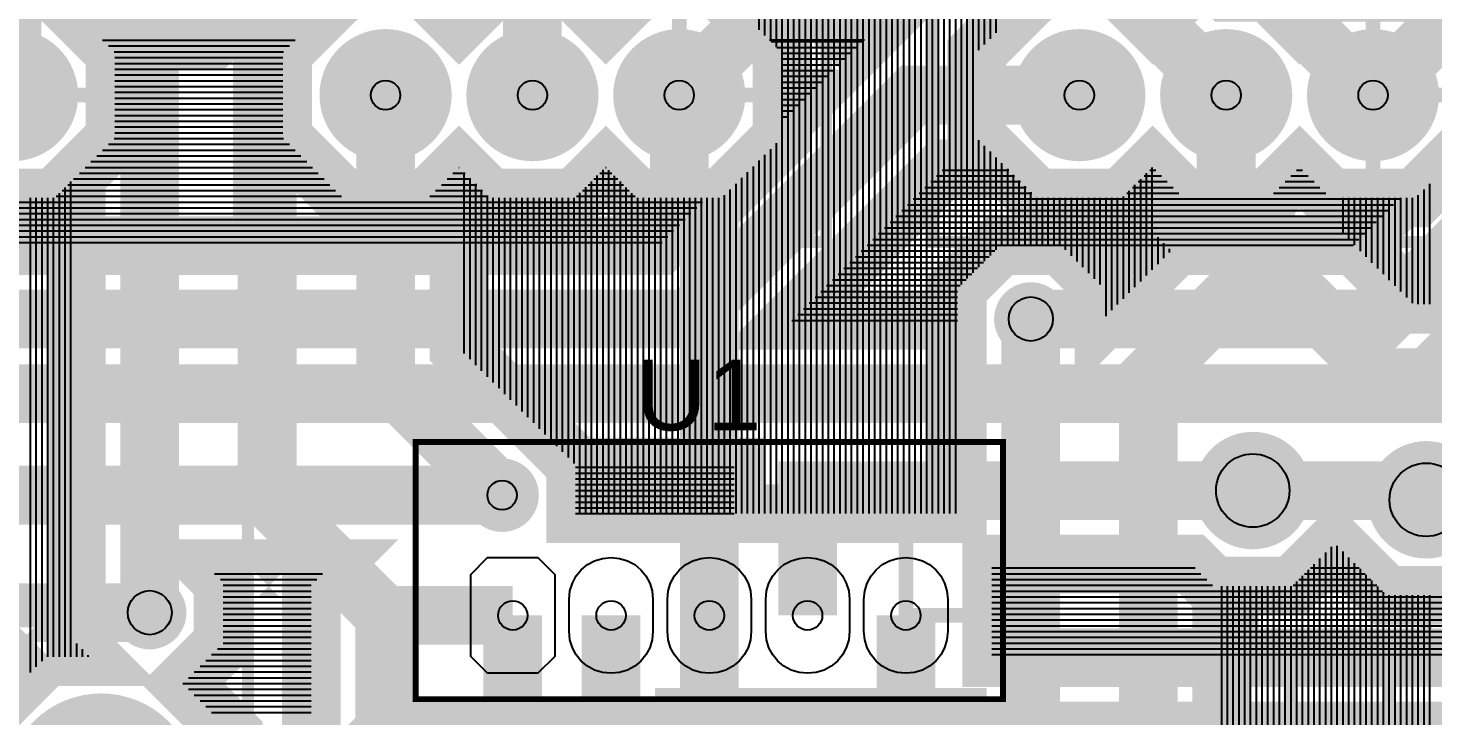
# Model space of a CAD drawing. Header units: centimetres. Extents: x -8.5 to 3.6, y -5.7 to 3.3.
# Drawn here: x -0.718 to 1.712, y 0.126 to 1.316 of the extents above; entities that cross this region are included whole.
import ezdxf

# ---------------------------------------------------------------- set-up
doc = ezdxf.new("R2010")
doc.units = ezdxf.units.CM
doc.layers.get('0').update_dxf_attribs({"linetype": 'CONTINUOUS'})

# ---------------------------------------------------------------- blocks, each defined once
blk = doc.blocks.new('EPAD')
at = {"const_width": 0.5}
blk.add_lwpolyline([(-0.25, 0, 1), (0.25, 0, 1)], format="xyb", close=True, dxfattribs=at)

msp = doc.modelspace()

# ---------------------------------------------------------------- linework, layer by layer
for points in [[(0.546199, 1.313247), (0.546199, 2.83094)], [(0.556199, 1.303247), (0.556199, 2.83094)], [(0.566199, 1.293247), (0.566199, 2.83094)], [(0.576199, 1.283247), (0.576199, 2.83094)], [(0.586199, 0.476199), (0.586199, 2.83094)], [(0.596199, 0.476199), (0.596199, 2.83094)], [(0.606199, 0.476199), (0.606199, 2.83094)], [(0.616199, 0.476199), (0.616199, 2.83094)], [(0.626199, 0.476199), (0.626199, 2.83094)], [(0.636199, 0.476199), (0.636199, 2.83094)], [(0.646199, 0.476199), (0.646199, 2.83094)], [(0.656199, 0.476199), (0.656199, 2.83094)], [(0.666199, 0.476199), (0.666199, 2.83094)], [(0.676199, 0.476199), (0.676199, 2.83094)], [(0.686199, 0.476199), (0.686199, 2.83094)], [(0.696199, 0.476199), (0.696199, 2.83094)], [(0.706199, 0.476199), (0.706199, 2.83094)], [(0.716199, 0.476199), (0.716199, 2.83094)], [(0.726199, 0.476199), (0.726199, 2.83094)], [(0.736199, 0.476199), (0.736199, 2.83094)], [(0.746199, 0.476199), (0.746199, 2.83094)], [(0.756199, 0.476199), (0.756199, 2.83094)], [(0.766199, 0.476199), (0.766199, 2.83094)], [(0.776199, 0.476199), (0.776199, 2.83094)], [(0.786199, 0.476199), (0.786199, 2.83094)], [(0.796199, 0.476199), (0.796199, 2.83094)], [(0.806199, 0.476199), (0.806199, 2.83094)], [(0.816199, 0.476199), (0.816199, 2.83094)], [(0.826199, 0.476199), (0.826199, 2.83094)], [(0.836199, 0.476199), (0.836199, 2.83094)], [(0.846199, 0.476199), (0.846199, 2.83094)], [(0.856199, 0.476199), (0.856199, 2.83094)], [(0.866199, 0.476199), (0.866199, 2.83094)], [(0.876199, 0.476199), (0.876199, 2.83094)], [(0.886199, 0.476199), (0.886199, 2.83094)], [(0.896199, 0.872603), (0.896199, 2.83094)], [(0.906199, 0.882603), (0.906199, 2.83094)], [(0.916199, 0.892603), (0.916199, 2.83094)], [(0.926199, 1.277645), (0.926199, 2.83094)], [(0.936199, 1.287645), (0.936199, 2.83094)], [(0.946199, 1.297645), (0.946199, 2.83094)], [(0.956199, 1.307645), (0.956199, 2.83094)], [(-0.589555, 1.295001), (-0.256445, 1.295001)], [(0.564045, 1.295401), (0.728599, 1.295401)], [(0.566845, 1.292601), (0.725799, 1.292601)], [(-0.579555, 1.285001), (-0.266445, 1.285001)], [(-0.569555, 1.275001), (-0.276445, 1.275001)], [(-0.568201, 1.265001), (-0.277799, 1.265001)], [(0.576845, 1.282601), (0.715799, 1.282601)], [(0.585799, 1.272601), (0.705799, 1.272601)], [(-0.568201, 1.255001), (-0.277799, 1.255001)], [(-0.568201, 1.245001), (-0.277799, 1.245001)], [(0.585799, 1.262601), (0.695799, 1.262601)], [(0.585799, 1.252601), (0.685799, 1.252601)], [(0.585799, 1.242601), (0.675799, 1.242601)], [(-0.568201, 1.235001), (-0.277799, 1.235001)], [(-0.568201, 1.225001), (-0.277799, 1.225001)], [(-0.568201, 1.215001), (-0.277799, 1.215001)], [(0.585799, 1.232601), (0.665799, 1.232601)], [(0.585799, 1.222601), (0.655799, 1.222601)], [(-0.568201, 1.205001), (-0.277799, 1.205001)], [(-0.568201, 1.195001), (-0.277799, 1.195001)], [(0.585799, 1.212601), (0.645799, 1.212601)], [(0.585799, 1.202601), (0.635799, 1.202601)], [(0.585799, 1.192601), (0.625799, 1.192601)], [(-0.568201, 1.185001), (-0.277799, 1.185001)], [(-0.568201, 1.175001), (-0.277799, 1.175001)], [(0.585799, 1.182601), (0.615799, 1.182601)], [(0.585799, 1.172601), (0.605799, 1.172601)], [(-0.568201, 1.165001), (-0.277799, 1.165001)], [(-0.568201, 1.155001), (-0.277799, 1.155001)], [(-0.568201, 1.145001), (-0.277799, 1.145001)], [(0.585799, 1.162601), (0.595799, 1.162601)], [(0.585799, 1.152601), (0.585799, 1.152601)], [(-0.569553, 1.125001), (-0.276447, 1.125001)], [(-0.568201, 1.135001), (-0.277799, 1.135001)], [(0.926199, 0.902603), (0.926199, 1.122355)], [(-0.599553, 1.095001), (-0.246447, 1.095001)], [(-0.589553, 1.105001), (-0.256447, 1.105001)], [(-0.579553, 1.115001), (-0.266447, 1.115001)], [(0.556199, 0.476199), (0.556199, 1.096753)], [(0.566199, 0.476199), (0.566199, 1.106753)], [(0.576199, 0.476199), (0.576199, 1.116753)], [(0.936199, 0.912603), (0.936199, 1.112355)], [(0.946199, 0.922603), (0.946199, 1.102355)], [(-0.619553, 1.075001), (-0.226447, 1.075001)], [(-0.609553, 1.085001), (-0.236447, 1.085001)], [(0.026447, 1.075001), (0.027553, 1.075001)], [(0.276199, 0.476199), (0.276199, 1.070753)], [(0.280447, 1.075001), (0.281553, 1.075001)], [(0.286199, 0.476199), (0.286199, 1.070355)], [(0.536199, 0.476199), (0.536199, 1.076753)], [(0.546199, 0.476199), (0.546199, 1.086753)], [(0.862851, 1.070449), (0.978105, 1.070449)], [(0.956199, 0.932603), (0.956199, 1.092355)], [(0.966199, 0.939799), (0.966199, 1.082355)], [(0.976199, 0.939799), (0.976199, 1.072355)], [(1.221895, 1.070449), (1.232105, 1.070449)], [(1.226199, 0.897801), (1.226199, 1.074753)], [(1.227, 1.075554), (1.227, 1.075554)], [(1.475895, 1.070449), (1.486105, 1.070449)], [(1.481, 1.075554), (1.481, 1.075554)], [(-0.649553, 1.045001), (-0.196447, 1.045001)], [(-0.644199, 0.228599), (-0.644199, 1.050355)], [(-0.639553, 1.055001), (-0.206447, 1.055001)], [(-0.629553, 1.065001), (-0.216447, 1.065001)], [(-0.003553, 1.045001), (0.057553, 1.045001)], [(0.006447, 1.055001), (0.047553, 1.055001)], [(0.016447, 1.065001), (0.037553, 1.065001)], [(0.036199, 0.753003), (0.036199, 1.066355)], [(0.046199, 0.743003), (0.046199, 1.056355)], [(0.056199, 0.733003), (0.056199, 1.046355)], [(0.250447, 1.045001), (0.311553, 1.045001)], [(0.256199, 0.476199), (0.256199, 1.050753)], [(0.260447, 1.055001), (0.301553, 1.055001)], [(0.266199, 0.476199), (0.266199, 1.060753)], [(0.270447, 1.065001), (0.291553, 1.065001)], [(0.296199, 0.476199), (0.296199, 1.060355)], [(0.306199, 0.476199), (0.306199, 1.050355)], [(0.506199, 0.476199), (0.506199, 1.046753)], [(0.516199, 0.476199), (0.516199, 1.056753)], [(0.526199, 0.476199), (0.526199, 1.066753)], [(0.842851, 1.050449), (0.998105, 1.050449)], [(0.852851, 1.060449), (0.988105, 1.060449)], [(0.986199, 0.939799), (0.986199, 1.062355)], [(0.996199, 0.939799), (0.996199, 1.052355)], [(1.201895, 1.050449), (1.252105, 1.050449)], [(1.206199, 0.877801), (1.206199, 1.054753)], [(1.211895, 1.060449), (1.242105, 1.060449)], [(1.216199, 0.887801), (1.216199, 1.064753)], [(1.455895, 1.050449), (1.506105, 1.050449)], [(1.465895, 1.060449), (1.496105, 1.060449)], [(1.706199, 0.838199), (1.706199, 1.046753)], [(-0.714199, 0.201089), (-0.714199, 1.022201)], [(-0.704199, 0.211089), (-0.704199, 1.022201)], [(-0.694199, 0.221089), (-0.694199, 1.022201)], [(-0.684199, 0.228599), (-0.684199, 1.022201)], [(-0.674199, 0.228599), (-0.674199, 1.022201)], [(-0.669553, 1.025001), (-0.176447, 1.025001)], [(-0.664199, 0.228599), (-0.664199, 1.030355)], [(-0.659553, 1.035001), (-0.186447, 1.035001)], [(-0.654199, 0.228599), (-0.654199, 1.040355)], [(-0.023553, 1.025001), (0.077553, 1.025001)], [(-0.013553, 1.035001), (0.067553, 1.035001)], [(0.066199, 0.723003), (0.066199, 1.036355)], [(0.076199, 0.713003), (0.076199, 1.026355)], [(0.086199, 0.703003), (0.086199, 1.022201)], [(0.096199, 0.693003), (0.096199, 1.022201)], [(0.106199, 0.683003), (0.106199, 1.022201)], [(0.116199, 0.673003), (0.116199, 1.022201)], [(0.126199, 0.663003), (0.126199, 1.022201)], [(0.136199, 0.653003), (0.136199, 1.022201)], [(0.146199, 0.643003), (0.146199, 1.022201)], [(0.156199, 0.633005), (0.156199, 1.022201)], [(0.166199, 0.623005), (0.166199, 1.022201)], [(0.176199, 0.613005), (0.176199, 1.022201)], [(0.186199, 0.603005), (0.186199, 1.022201)], [(0.196199, 0.593005), (0.196199, 1.022201)], [(0.206199, 0.583005), (0.206199, 1.022201)], [(0.216199, 0.573005), (0.216199, 1.022201)], [(0.226199, 0.563005), (0.226199, 1.022201)], [(0.230447, 1.025001), (0.331553, 1.025001)], [(0.236199, 0.476199), (0.236199, 1.030753)], [(0.240447, 1.035001), (0.321553, 1.035001)], [(0.246199, 0.476199), (0.246199, 1.040753)], [(0.316199, 0.476199), (0.316199, 1.040355)], [(0.326199, 0.476199), (0.326199, 1.030355)], [(0.336199, 0.476199), (0.336199, 1.022201)], [(0.346199, 0.476199), (0.346199, 1.022201)], [(0.356199, 0.476199), (0.356199, 1.022201)], [(0.366199, 0.476199), (0.366199, 1.022201)], [(0.376199, 0.476199), (0.376199, 1.022201)], [(0.386199, 0.476199), (0.386199, 1.022201)], [(0.396199, 0.476199), (0.396199, 1.022201)], [(0.406199, 0.476199), (0.406199, 1.022201)], [(0.416199, 0.476199), (0.416199, 1.022201)], [(0.426199, 0.476199), (0.426199, 1.022201)], [(0.436199, 0.476199), (0.436199, 1.022201)], [(0.446199, 0.476199), (0.446199, 1.022201)], [(0.456199, 0.476199), (0.456199, 1.022201)], [(0.466199, 0.476199), (0.466199, 1.022201)], [(0.476199, 0.476199), (0.476199, 1.022201)], [(0.486199, 0.476199), (0.486199, 1.026753)], [(0.496199, 0.476199), (0.496199, 1.036753)], [(0.822851, 1.030449), (1.018105, 1.030449)], [(0.832851, 1.040449), (1.008105, 1.040449)], [(1.006199, 0.939799), (1.006199, 1.042355)], [(1.016199, 0.939799), (1.016199, 1.032355)], [(1.026199, 0.939799), (1.026199, 1.022355)], [(1.036199, 0.939799), (1.036199, 1.022201)], [(1.046199, 0.939799), (1.046199, 1.022201)], [(1.056199, 0.939799), (1.056199, 1.022201)], [(1.066199, 0.939799), (1.066199, 1.022201)], [(1.076199, 0.932205), (1.076199, 1.022201)], [(1.086199, 0.922205), (1.086199, 1.022201)], [(1.096199, 0.912205), (1.096199, 1.022201)], [(1.106199, 0.902205), (1.106199, 1.022201)], [(1.116199, 0.892205), (1.116199, 1.022201)], [(1.126199, 0.882205), (1.126199, 1.022201)], [(1.136199, 0.872205), (1.136199, 1.022201)], [(1.146199, 0.817801), (1.146199, 1.022201)], [(1.156199, 0.827801), (1.156199, 1.022201)], [(1.166199, 0.837801), (1.166199, 1.022201)], [(1.176199, 0.847801), (1.176199, 1.024753)], [(1.181895, 1.030449), (1.272105, 1.030449)], [(1.186199, 0.857801), (1.186199, 1.034753)], [(1.191895, 1.040449), (1.262105, 1.040449)], [(1.196199, 0.867801), (1.196199, 1.044753)], [(1.435895, 1.030449), (1.526105, 1.030449)], [(1.445895, 1.040449), (1.516105, 1.040449)], [(1.556199, 0.960203), (1.556199, 1.022201)], [(1.566199, 0.950203), (1.566199, 1.022201)], [(1.576199, 0.940203), (1.576199, 1.022201)], [(1.586199, 0.930203), (1.586199, 1.022201)], [(1.596199, 0.920203), (1.596199, 1.022201)], [(1.606199, 0.910203), (1.606199, 1.022201)], [(1.616199, 0.900203), (1.616199, 1.022201)], [(1.626199, 0.890203), (1.626199, 1.022201)], [(1.636199, 0.880203), (1.636199, 1.022201)], [(1.646199, 0.870203), (1.646199, 1.022201)], [(1.656199, 0.860203), (1.656199, 1.022201)], [(1.666199, 0.850203), (1.666199, 1.022201)], [(1.676199, 0.840203), (1.676199, 1.022201)], [(1.686199, 0.838199), (1.686199, 1.026753)], [(1.696199, 0.838199), (1.696199, 1.036753)], [(-3.203801, 1.015001), (0.448199, 1.015001)], [(-3.203801, 1.005001), (0.438199, 1.005001)], [(0.792851, 1.000449), (1.633647, 1.000449)], [(0.802851, 1.010449), (1.643647, 1.010449)], [(0.812851, 1.020449), (1.653647, 1.020449)], [(-3.203801, 0.995001), (0.428199, 0.995001)], [(-3.203801, 0.985001), (0.418199, 0.985001)], [(-3.203801, 0.975001), (0.408199, 0.975001)], [(0.772851, 0.980449), (1.613647, 0.980449)], [(0.782851, 0.990449), (1.623647, 0.990449)], [(-3.203801, 0.965001), (0.398199, 0.965001)], [(-3.203801, 0.955001), (0.388199, 0.955001)], [(0.742851, 0.950449), (1.583647, 0.950449)], [(0.752851, 0.960449), (1.593647, 0.960449)], [(0.762851, 0.970449), (1.603647, 0.970449)], [(1.236199, 0.907801), (1.236199, 0.954199)], [(-3.203801, 0.945001), (0.378199, 0.945001)], [(0.722851, 0.930449), (0.954045, 0.930449)], [(0.732851, 0.940449), (1.573647, 0.940449)], [(1.246199, 0.917801), (1.246199, 0.944199)], [(1.256199, 0.927801), (1.256199, 0.934199)], [(0.692851, 0.900449), (0.924045, 0.900449)], [(0.702851, 0.910449), (0.934045, 0.910449)], [(0.712851, 0.920449), (0.944045, 0.920449)], [(0.672851, 0.880449), (0.904045, 0.880449)], [(0.682851, 0.890449), (0.914045, 0.890449)], [(0.652851, 0.860449), (0.889001, 0.860449)], [(0.662851, 0.870449), (0.894045, 0.870449)], [(0.622851, 0.830449), (0.889001, 0.830449)], [(0.632851, 0.840449), (0.889001, 0.840449)], [(0.642851, 0.850449), (0.889001, 0.850449)], [(0.602851, 0.810449), (0.889001, 0.810449)], [(0.612851, 0.820449), (0.889001, 0.820449)], [(0.228599, 0.556451), (0.503001, 0.556451)], [(0.228599, 0.556199), (0.503001, 0.556199)], [(0.228599, 0.546199), (0.503001, 0.546199)], [(0.228599, 0.536199), (0.503001, 0.536199)], [(0.228599, 0.526199), (0.503001, 0.526199)], [(0.228599, 0.516199), (0.503001, 0.516199)], [(0.228599, 0.506199), (0.503001, 0.506199)], [(0.228599, 0.496199), (0.503001, 0.496199)], [(0.228599, 0.486199), (0.503001, 0.486199)], [(0.228599, 0.476199), (0.503001, 0.476199)], [(1.536199, -0.402714), (1.536199, 0.418714)], [(1.546199, -0.412714), (1.546199, 0.420316)], [(1.516199, -0.382714), (1.516199, 0.398714)], [(1.526199, -0.392714), (1.526199, 0.408714)], [(1.556199, -0.422714), (1.556199, 0.410316)], [(1.566199, -0.416316), (1.566199, 0.400316)], [(1.576199, -0.406316), (1.576199, 0.390316)], [(-0.395795, 0.372199), (-0.209003, 0.372199)], [(0.948699, 0.382199), (1.300316, 0.382199)], [(0.948699, 0.372199), (1.310316, 0.372199)], [(1.486199, -0.352714), (1.486199, 0.368714)], [(1.489684, 0.372199), (1.594316, 0.372199)], [(1.496199, -0.362714), (1.496199, 0.378714)], [(1.499684, 0.382199), (1.584316, 0.382199)], [(1.506199, -0.372714), (1.506199, 0.388714)], [(1.586199, -0.396316), (1.586199, 0.380316)], [(1.596199, -0.386316), (1.596199, 0.370316)], [(-0.385795, 0.362199), (-0.219003, 0.362199)], [(-0.381001, 0.352199), (-0.228599, 0.352199)], [(-0.381001, 0.342199), (-0.228599, 0.342199)], [(0.948699, 0.362199), (1.320316, 0.362199)], [(0.948699, 0.352199), (1.330316, 0.352199)], [(0.948699, 0.342199), (1.624316, 0.342199)], [(1.346199, -0.266597), (1.346199, 0.350901)], [(1.356199, -0.276597), (1.356199, 0.350901)], [(1.366199, -0.286597), (1.366199, 0.350901)], [(1.376199, -0.296597), (1.376199, 0.350901)], [(1.386199, -0.306597), (1.386199, 0.350901)], [(1.396199, -0.316597), (1.396199, 0.350901)], [(1.406199, -0.326597), (1.406199, 0.350901)], [(1.416199, -0.334901), (1.416199, 0.350901)], [(1.426199, -0.334901), (1.426199, 0.350901)], [(1.436199, -0.334901), (1.436199, 0.350901)], [(1.446199, -0.334901), (1.446199, 0.350901)], [(1.456199, -0.334901), (1.456199, 0.350901)], [(1.466199, -0.334901), (1.466199, 0.350901)], [(1.469684, 0.352199), (1.614316, 0.352199)], [(1.476199, -0.342714), (1.476199, 0.358714)], [(1.479684, 0.362199), (1.604316, 0.362199)], [(1.606199, -0.376316), (1.606199, 0.360316)], [(1.616199, -0.366316), (1.616199, 0.350316)], [(1.626199, -0.356316), (1.626199, 0.340316)], [(-0.381001, 0.332199), (-0.228599, 0.332199)], [(-0.381001, 0.322199), (-0.228599, 0.322199)], [(0.948699, 0.332199), (3.10094, 0.332199)], [(0.948699, 0.322199), (2.198911, 0.322199)], [(1.636199, -0.350901), (1.636199, 0.334901)], [(1.646199, -0.350901), (1.646199, 0.334901)], [(1.656199, -0.350901), (1.656199, 0.334901)], [(1.666199, -0.350901), (1.666199, 0.334901)], [(1.676199, -0.350901), (1.676199, 0.334901)], [(1.686199, -0.350901), (1.686199, 0.334901)], [(1.696199, -0.350901), (1.696199, 0.334901)], [(1.706199, -0.350901), (1.706199, 0.334901)], [(-0.381001, 0.312199), (-0.228599, 0.312199)], [(-0.381001, 0.302199), (-0.228599, 0.302199)], [(-0.381001, 0.292199), (-0.228599, 0.292199)], [(0.948699, 0.312199), (2.188911, 0.312199)], [(0.948699, 0.302199), (2.178911, 0.302199)], [(0.948699, 0.292199), (2.168911, 0.292199)], [(-0.381001, 0.282199), (-0.228599, 0.282199)], [(-0.381001, 0.272199), (-0.228599, 0.272199)], [(0.948699, 0.282199), (2.158911, 0.282199)], [(0.948699, 0.272199), (2.148911, 0.272199)], [(-0.634199, 0.228599), (-0.634199, 0.251395)], [(-0.381001, 0.262199), (-0.228599, 0.262199)], [(-0.381001, 0.252199), (-0.228599, 0.252199)], [(0.948699, 0.262199), (2.138911, 0.262199)], [(0.948699, 0.252199), (2.128911, 0.252199)], [(-0.624199, 0.228599), (-0.624199, 0.241395)], [(-0.614199, 0.228599), (-0.614199, 0.231395)], [(-0.611403, 0.228599), (-0.611403, 0.228599)], [(-0.410997, 0.222199), (-0.228599, 0.222199)], [(-0.400997, 0.232199), (-0.228599, 0.232199)], [(-0.390997, 0.242199), (-0.228599, 0.242199)], [(0.948699, 0.242199), (2.118911, 0.242199)], [(0.948699, 0.232199), (2.108911, 0.232199)], [(-0.430997, 0.202199), (-0.228599, 0.202199)], [(-0.420997, 0.212199), (-0.228599, 0.212199)], [(-0.450911, 0.182199), (-0.228599, 0.182199)], [(-0.440997, 0.192199), (-0.228599, 0.192199)], [(-0.440911, 0.172199), (-0.228599, 0.172199)], [(-0.430911, 0.162199), (-0.228599, 0.162199)], [(-0.420911, 0.152199), (-0.228599, 0.152199)], [(-0.410911, 0.142199), (-0.228599, 0.142199)], [(-0.400911, 0.132199), (-0.228599, 0.132199)]]:
    msp.add_lwpolyline(points)
for points, const_width in [([(-4.4704, 2.54), (1.6256, 2.54), (1.8288, 2.3368), (1.8288, 1.016), (1.6256, 0.8128), (1.016, 0.8128)], 0.1016), ([(1.701801, 2.284197), (1.701801, 1.357645), (1.681647, 1.377799), (1.534353, 1.377799), (1.481, 1.324446), (1.427647, 1.377799), (1.355803, 1.377799), (1.184203, 1.549399), (-0.201397, 1.549399), (-0.177801, 1.572995), (-0.177801, 1.678205), (-0.252195, 1.752599), (-3.710205, 1.752599)], 0.1016), ([(-0.508, 0.3048), (-0.508, 2.032), (-0.7112, 2.2352), (-1.0648, 2.2352), (-1.3, 2)], 0.1016), ([(-0.746, 1.2), (-0.746, 1.954), (-0.792, 2)], 0.1016), ([(-0.634999, 1.340445), (-0.672353, 1.377799), (-0.819647, 1.377799), (-0.873, 1.324446), (-0.873001, 1.324447), (-0.873001, 1.829555), (-0.865647, 1.822201), (-0.718353, 1.822201), (-0.634999, 1.905555), (-0.634999, 1.340445)], 0.1016), ([(-0.173647, 1.377799), (-0.177801, 1.373645), (-0.177801, 1.678205)], 0.1016), ([(0.12, 0.3), (-0.1016, 0.3), (-0.3048, 0.5032), (-0.3048, 1.6256)], 0.1016), ([(-1.508, 0.946), (-0.492, 0.946), (-0.492, 1.581), (-1.508, 1.581), (-1.508, 0.946)], 0.02032), ([(-1.508, 0.946), (-0.492, 0.946), (-0.492, 1.581), (-1.508, 1.581), (-1.508, 0.946)], 0.02032), ([(-0.354, 0.946), (0.662, 0.946), (0.662, 1.581), (-0.354, 1.581), (-0.354, 0.946)], 0.02032), ([(-0.354, 0.946), (0.662, 0.946), (0.662, 1.581), (-0.354, 1.581), (-0.354, 0.946)], 0.02032), ([(0.846, 0.946), (1.862, 0.946), (1.862, 1.581), (0.846, 1.581), (0.846, 0.946)], 0.02032), ([(0.846, 0.946), (1.862, 0.946), (1.862, 1.581), (0.846, 1.581), (0.846, 0.946)], 0.02032), ([(1.354, 1.2), (1.1316, 1.4224), (0.154001, 1.4224)], 0.1016), ([(0.154001, 1.2192), (0.154001, 1.4224)], 0.1016), ([(1.608, 1.2), (1.3856, 1.4224), (0.6304, 1.4224), (0.408, 1.2)], 0.1016), ([(2.808, 1.2), (2.5856, 1.4224), (1.8304, 1.4224), (1.608, 1.2)], 0.1016), ([(0.080353, 1.377799), (0.027, 1.324446), (-0.026353, 1.377799)], 0.1016), ([(1.026353, 1.377799), (0.922201, 1.273647), (0.922201, 1.126353), (1.026353, 1.022201), (1.173647, 1.022201), (1.227, 1.075554), (1.227001, 1.075553), (1.227001, 0.963397), (1.259398, 0.931), (1.142999, 0.814601), (1.142999, 0.865405), (1.068605, 0.939799), (0.963395, 0.939799), (0.889001, 0.865405), (0.889001, 0.476199), (0.228599, 0.476199), (0.228599, 0.560605), (0.154205, 0.634999), (0.154203, 0.634999), (0.026999, 0.762203), (0.026999, 1.075553), (0.027, 1.075554), (0.080353, 1.022201), (0.227647, 1.022201), (0.281, 1.075554), (0.334353, 1.022201), (0.481647, 1.022201), (0.585799, 1.126353), (0.585799, 1.273647), (0.481647, 1.377799)], 0.1016), ([(0.334353, 1.377799), (0.281, 1.324446), (0.227647, 1.377799)], 0.1016), ([(1.280353, 1.377799), (1.227, 1.324446), (1.173647, 1.377799)], 0.1016), ([(1.534353, 1.377799), (1.481, 1.324446), (1.427647, 1.377799)], 0.1016), ([(1.785799, 1.273647), (1.681647, 1.377799)], 0.1016), ([(0.408, 1.377799), (0.408, 1.2)], 0.0254), ([(1.608, 1.377799), (1.608, 1.2)], 0.0254), ([(1.608, 1.377799), (1.608, 1.2)], 0.0254), ([(-0.819647, 1.022201), (-0.672353, 1.022201), (-0.568201, 1.126353), (-0.568201, 1.273647), (-0.589955, 1.295401), (-0.256045, 1.295401), (-0.277799, 1.273647), (-0.277799, 1.126353), (-0.173647, 1.022201), (-0.026353, 1.022201), (0.027, 1.075554), (0.080353, 1.022201), (0.227647, 1.022201), (0.281, 1.075554), (0.334353, 1.022201), (0.455399, 1.022201), (0.372997, 0.939799), (-2.999003, 0.939799)], 0.1016), ([(0.722999, 1.289801), (0.585799, 1.152601), (0.585799, 1.273647), (0.564045, 1.295401), (0.728599, 1.295401), (0.722999, 1.289801)], 0.1016), ([(0.154001, 1.2192), (0.154001, 1.2), (0.154, 1.2)], 0.1016), ([(1.1, 1.2), (0.8128, 1.2), (0.4256, 0.8128), (-2.9464, 0.8128), (-3.1894, 0.5698), (-3.1894, -0.6364), (-3.7592, -0.6364), (-3.9624, -0.8396), (-3.9624, -1.524), (-3.7444, -1.742), (-3.407, -1.742)], 0.1016), ([(2.3, 1.2), (2.3, 0.9144), (2.06905, 0.68345), (-2.8448, 0.68345), (-3.048, 0.48025), (-3.048, -0.7754), (-3.556, -0.7754), (-3.7592, -0.9786), (-3.7592, -1.488), (-3.407, -1.488)], 0.1016), ([(-0.746, 1.2), (-0.93, 1.016), (-1.8288, 1.016)], 0.1016), ([(0.1016, 0.508), (-0.1, 0.7096), (-0.1, 1.2)], 0.1016), ([(0.408, 1.2), (0.408, 1.016), (0.46, 0.964), (0.46, 0.3)], 0.1016), ([(1.354, 1.2), (1.354, 1.016), (1.4224, 1.016), (1.4224, 0.9144), (1.2192, 0.7112), (1.2192, -0.3192), (1.4, -0.5)], 0.1016), ([(1.4224, 0.9144), (1.6256, 0.7112), (2.0652, 0.7112), (2.554, 1.2)], 0.1016), ([(-0.819647, 1.022201), (-0.672353, 1.022201), (-0.634999, 1.059555), (-0.634999, 0.252195), (-0.611403, 0.228599), (-0.686689, 0.228599), (-0.820599, 0.094689), (-0.820599, -0.094689), (-0.737487, -0.177801), (-0.763803, -0.177801), (-0.9144, -0.328398), (-1.014199, -0.228599), (-1.005311, -0.228599), (-0.871401, -0.094689), (-0.871401, 0.094689), (-0.973001, 0.196289), (-0.973001, 0.253797), (-0.873002, 0.353796), (-0.873002, 0.4064), (-0.873, 1.075554), (-0.819647, 1.022201)], 0.1016), ([(-0.568201, 1.2), (-0.746, 1.2)], 0.0254), ([(0.585799, 1.2), (0.408, 1.2)], 0.0254), ([(0.408, 1.022201), (0.408, 1.2)], 0.0254), ([(0.585799, 1.2), (0.408, 1.2)], 0.0254), ([(0.408, 1.022201), (0.408, 1.2)], 0.0254), ([(1.608, 1.022201), (1.608, 1.2)], 0.0254), ([(1.785799, 1.2), (1.608, 1.2)], 0.0254), ([(1.608, 1.022201), (1.608, 1.2)], 0.0254), ([(2.012597, 0.838199), (1.678203, 0.838199), (1.549399, 0.967003), (1.549399, 1.022201), (1.681647, 1.022201), (1.785799, 1.126353)], 0.1016), ([(1.534353, 1.022201), (1.655399, 1.022201), (1.572997, 0.939799), (0.963395, 0.939799), (0.889001, 0.865405), (0.889001, 0.810449), (0.602851, 0.810449), (0.865403, 1.073001), (0.975553, 1.073001), (1.026353, 1.022201), (1.173647, 1.022201), (1.227, 1.075554), (1.280353, 1.022201), (1.427647, 1.022201), (1.481, 1.075554), (1.534353, 1.022201)], 0.1016), ([(2.016447, 0.810449), (1.802851, 0.810449), (1.955799, 0.963397)], 0.1016), ([(1.016, 0.8128), (1.016, -2.1336), (1.6256, -2.7432)], 0.1016), ([(-0.048, 0.155), (0.968, 0.155), (0.968, 0.6), (-0.048, 0.6), (-0.048, 0.155)], 0.01), ([(-0.048, 0.155), (0.968, 0.155), (0.968, 0.6), (-0.048, 0.6), (-0.048, 0.155)], 0.01), ([(0.503001, 0.476199), (0.228599, 0.476199), (0.228599, 0.556451), (0.503001, 0.556451), (0.503001, 0.476199)], 0.1016), ([(1.4, 0.516), (0.63, 0.516), (0.63, 0.3)], 0.1016), ([(1.4, 0.516), (1.684, 0.516), (1.7, 0.5)], 0.1016), ([(0.1016, 0.508), (-2.6416, 0.508), (-2.8448, 0.3048), (-2.8448, -0.9144), (-3.1496, -1.2192), (-3.1496, -1.996), (-3.407, -1.996)], 0.1016), ([(-1.354, 0.508), (-0.338, 0.508)], 0.02032), ([(-1.354, 0.508), (-0.338, 0.508)], 0.02032), ([(-0.338, 0.508), (-0.338, -0.508)], 0.02032), ([(-0.338, 0.508), (-0.338, -0.508)], 0.02032), ([(0.46, 0.476199), (0.46, 0.3)], 0.0254), ([(0.46, 0.476199), (0.46, 0.3)], 0.0254), ([(0.8, 0.476199), (0.8, 0.3)], 0.0254), ([(1.346199, -0.266597), (1.346199, 0.350901), (1.468386, 0.350901), (1.542, 0.424515), (1.631614, 0.334901), (1.768386, 0.334901)], 0.1016), ([(2.103711, 0.226999), (0.948699, 0.226998), (0.948699, 0.389001), (1.293514, 0.389001), (1.331614, 0.350901), (1.468386, 0.350901), (1.506486, 0.389001), (1.577514, 0.389001), (1.631614, 0.334901), (1.768386, 0.334901)], 0.1016), ([(-0.363401, -0.094689), (-0.363401, 0.094689), (-0.450954, 0.182242), (-0.381001, 0.252195), (-0.381001, 0.357405), (-0.404597, 0.381001), (-0.200201, 0.381001), (-0.228599, 0.352603), (-0.228599, -0.251003)], 0.1016), ([(1.4, 0.262), (1.4, 0.389)], 0.02032), ([(1.4, 0.262), (1.4, 0.389)], 0.02032), ([(1.7, 0.373), (1.7, 0.246)], 0.02032), ([(1.7, 0.373), (1.7, 0.246)], 0.02032), ([(-0.508, 0.3048), (-1.8288, 0.3048), (-2.032, 0.1016), (-2.032, -0.508), (-2.3368, -0.8128), (-2.3368, -1.524)], 0.1016), ([(-0.9144, -0.508), (-0.7112, -0.3048), (-0.508, -0.3048), (-0.1016, 0.1016), (0.29, 0.1016), (0.29, 0.3)], 0.1016), ([(0.12, 0.3), (-0.1016, 0.3), (-0.1016, -0.1984), (0.1, -0.4)], 0.1016), ([(0.1, -0.654), (0.46, -0.294), (0.46, -0.1016), (0.8, -0.1016), (0.8, 0.3)], 0.1016), ([(0.12, 0.3), (0.12, 0.1), (2.3, 0.1)], 0.1016), ([(0.46, 0.3), (0.46, -0.1016)], 0.1016), ([(0.46, 0.123801), (0.46, 0.3)], 0.0254), ([(0.948699, 0.3), (0.8, 0.3)], 0.0254), ([(0.8, 0.123801), (0.8, 0.3)], 0.0254), ([(1.3365, -0.246), (1.4635, -0.246), (1.4635, 0.262), (1.3365, 0.262), (1.3365, -0.246)], 0.02032), ([(1.3365, -0.246), (1.4635, -0.246), (1.4635, 0.262), (1.3365, 0.262), (1.3365, -0.246)], 0.02032), ([(1.6365, -0.262), (1.7635, -0.262), (1.7635, 0.246), (1.6365, 0.246), (1.6365, -0.262)], 0.02032), ([(1.6365, -0.262), (1.7635, -0.262), (1.7635, 0.246), (1.6365, 0.246), (1.6365, -0.262)], 0.02032), ([(-0.871401, -0.094689), (-0.871401, 0.094689), (-0.954513, 0.177801), (-0.737487, 0.177801), (-0.820599, 0.094689), (-0.820599, -0.094689)], 0.1016), ([(0.416998, 0.048995), (0.416998, 0.123801), (0.889001, 0.123801), (0.889001, -2.186203)], 0.1016), ([(0.025399, -0.145797), (0.025399, 0.014998), (0.067395, -0.026998)], 0.1016)]:
    msp.add_lwpolyline(points, dxfattribs=dict(const_width=const_width))
for points in [[(0.0765, 0.4), (0.1635, 0.4), (0.1925, 0.371), (0.1925, 0.229), (0.1635, 0.2), (0.0765, 0.2), (0.0475, 0.229), (0.0475, 0.371), (0.0765, 0.4)], [(0.0765, 0.4), (0.1635, 0.4), (0.1925, 0.371), (0.1925, 0.229), (0.1635, 0.2), (0.0765, 0.2), (0.0475, 0.229), (0.0475, 0.371), (0.0765, 0.4)], [(0.0475, 0.371), (0.0765, 0.4), (0.1635, 0.4), (0.1925, 0.371), (0.1925, 0.229), (0.1635, 0.2), (0.0765, 0.2), (0.0475, 0.229), (0.0475, 0.371)], [(0.0475, 0.371), (0.0765, 0.4), (0.1635, 0.4), (0.1925, 0.371), (0.1925, 0.229), (0.1635, 0.2), (0.0765, 0.2), (0.0475, 0.229), (0.0475, 0.371)], [(0.290001, 0.4), (0.304825, 0.398557), (0.318533, 0.394407), (0.330861, 0.387813), (0.341543, 0.379043), (0.350313, 0.368361), (0.356907, 0.356033), (0.361057, 0.342325), (0.3625, 0.327501), (0.3625, 0.272499), (0.361057, 0.257675), (0.356907, 0.243967), (0.350313, 0.231639), (0.341543, 0.220957), (0.330861, 0.212187), (0.318533, 0.205593), (0.304825, 0.201443), (0.289999, 0.2), (0.275175, 0.201443), (0.261467, 0.205593), (0.249139, 0.212187), (0.238457, 0.220957), (0.229687, 0.231639), (0.223093, 0.243967), (0.218943, 0.257675), (0.2175, 0.272499), (0.2175, 0.327501), (0.218943, 0.342325), (0.223093, 0.356033), (0.229687, 0.368361), (0.238457, 0.379043), (0.249139, 0.387813), (0.261467, 0.394407), (0.275175, 0.398557), (0.290001, 0.4)], [(0.290001, 0.4), (0.304825, 0.398557), (0.318533, 0.394407), (0.330861, 0.387813), (0.341543, 0.379043), (0.350313, 0.368361), (0.356907, 0.356033), (0.361057, 0.342325), (0.3625, 0.327501), (0.3625, 0.272499), (0.361057, 0.257675), (0.356907, 0.243967), (0.350313, 0.231639), (0.341543, 0.220957), (0.330861, 0.212187), (0.318533, 0.205593), (0.304825, 0.201443), (0.289999, 0.2), (0.275175, 0.201443), (0.261467, 0.205593), (0.249139, 0.212187), (0.238457, 0.220957), (0.229687, 0.231639), (0.223093, 0.243967), (0.218943, 0.257675), (0.2175, 0.272499), (0.2175, 0.327501), (0.218943, 0.342325), (0.223093, 0.356033), (0.229687, 0.368361), (0.238457, 0.379043), (0.249139, 0.387813), (0.261467, 0.394407), (0.275175, 0.398557), (0.290001, 0.4)], [(0.290001, 0.4), (0.304825, 0.398557), (0.318533, 0.394407), (0.330861, 0.387813), (0.341543, 0.379043), (0.350313, 0.368361), (0.356907, 0.356033), (0.361057, 0.342325), (0.3625, 0.327501), (0.3625, 0.272499), (0.361057, 0.257675), (0.356907, 0.243967), (0.350313, 0.231639), (0.341543, 0.220957), (0.330861, 0.212187), (0.318533, 0.205593), (0.304825, 0.201443), (0.289999, 0.2), (0.275175, 0.201443), (0.261467, 0.205593), (0.249139, 0.212187), (0.238457, 0.220957), (0.229687, 0.231639), (0.223093, 0.243967), (0.218943, 0.257675), (0.2175, 0.272499), (0.2175, 0.327501), (0.218943, 0.342325), (0.223093, 0.356033), (0.229687, 0.368361), (0.238457, 0.379043), (0.249139, 0.387813), (0.261467, 0.394407), (0.275175, 0.398557), (0.290001, 0.4)], [(0.290001, 0.4), (0.304825, 0.398557), (0.318533, 0.394407), (0.330861, 0.387813), (0.341543, 0.379043), (0.350313, 0.368361), (0.356907, 0.356033), (0.361057, 0.342325), (0.3625, 0.327501), (0.3625, 0.272499), (0.361057, 0.257675), (0.356907, 0.243967), (0.350313, 0.231639), (0.341543, 0.220957), (0.330861, 0.212187), (0.318533, 0.205593), (0.304825, 0.201443), (0.289999, 0.2), (0.275175, 0.201443), (0.261467, 0.205593), (0.249139, 0.212187), (0.238457, 0.220957), (0.229687, 0.231639), (0.223093, 0.243967), (0.218943, 0.257675), (0.2175, 0.272499), (0.2175, 0.327501), (0.218943, 0.342325), (0.223093, 0.356033), (0.229687, 0.368361), (0.238457, 0.379043), (0.249139, 0.387813), (0.261467, 0.394407), (0.275175, 0.398557), (0.290001, 0.4)], [(0.460001, 0.4), (0.474825, 0.398557), (0.488533, 0.394407), (0.500861, 0.387813), (0.511543, 0.379043), (0.520313, 0.368361), (0.526907, 0.356033), (0.531057, 0.342325), (0.5325, 0.327501), (0.5325, 0.272499), (0.531057, 0.257675), (0.526907, 0.243967), (0.520313, 0.231639), (0.511543, 0.220957), (0.500861, 0.212187), (0.488533, 0.205593), (0.474825, 0.201443), (0.459999, 0.2), (0.445175, 0.201443), (0.431467, 0.205593), (0.419139, 0.212187), (0.408457, 0.220957), (0.399687, 0.231639), (0.393093, 0.243967), (0.388943, 0.257675), (0.3875, 0.272499), (0.3875, 0.327501), (0.388943, 0.342325), (0.393093, 0.356033), (0.399687, 0.368361), (0.408457, 0.379043), (0.419139, 0.387813), (0.431467, 0.394407), (0.445175, 0.398557), (0.460001, 0.4)], [(0.460001, 0.4), (0.474825, 0.398557), (0.488533, 0.394407), (0.500861, 0.387813), (0.511543, 0.379043), (0.520313, 0.368361), (0.526907, 0.356033), (0.531057, 0.342325), (0.5325, 0.327501), (0.5325, 0.272499), (0.531057, 0.257675), (0.526907, 0.243967), (0.520313, 0.231639), (0.511543, 0.220957), (0.500861, 0.212187), (0.488533, 0.205593), (0.474825, 0.201443), (0.459999, 0.2), (0.445175, 0.201443), (0.431467, 0.205593), (0.419139, 0.212187), (0.408457, 0.220957), (0.399687, 0.231639), (0.393093, 0.243967), (0.388943, 0.257675), (0.3875, 0.272499), (0.3875, 0.327501), (0.388943, 0.342325), (0.393093, 0.356033), (0.399687, 0.368361), (0.408457, 0.379043), (0.419139, 0.387813), (0.431467, 0.394407), (0.445175, 0.398557), (0.460001, 0.4)], [(0.460001, 0.4), (0.474825, 0.398557), (0.488533, 0.394407), (0.500861, 0.387813), (0.511543, 0.379043), (0.520313, 0.368361), (0.526907, 0.356033), (0.531057, 0.342325), (0.5325, 0.327501), (0.5325, 0.272499), (0.531057, 0.257675), (0.526907, 0.243967), (0.520313, 0.231639), (0.511543, 0.220957), (0.500861, 0.212187), (0.488533, 0.205593), (0.474825, 0.201443), (0.459999, 0.2), (0.445175, 0.201443), (0.431467, 0.205593), (0.419139, 0.212187), (0.408457, 0.220957), (0.399687, 0.231639), (0.393093, 0.243967), (0.388943, 0.257675), (0.3875, 0.272499), (0.3875, 0.327501), (0.388943, 0.342325), (0.393093, 0.356033), (0.399687, 0.368361), (0.408457, 0.379043), (0.419139, 0.387813), (0.431467, 0.394407), (0.445175, 0.398557), (0.460001, 0.4)], [(0.460001, 0.4), (0.474825, 0.398557), (0.488533, 0.394407), (0.500861, 0.387813), (0.511543, 0.379043), (0.520313, 0.368361), (0.526907, 0.356033), (0.531057, 0.342325), (0.5325, 0.327501), (0.5325, 0.272499), (0.531057, 0.257675), (0.526907, 0.243967), (0.520313, 0.231639), (0.511543, 0.220957), (0.500861, 0.212187), (0.488533, 0.205593), (0.474825, 0.201443), (0.459999, 0.2), (0.445175, 0.201443), (0.431467, 0.205593), (0.419139, 0.212187), (0.408457, 0.220957), (0.399687, 0.231639), (0.393093, 0.243967), (0.388943, 0.257675), (0.3875, 0.272499), (0.3875, 0.327501), (0.388943, 0.342325), (0.393093, 0.356033), (0.399687, 0.368361), (0.408457, 0.379043), (0.419139, 0.387813), (0.431467, 0.394407), (0.445175, 0.398557), (0.460001, 0.4)], [(0.630001, 0.4), (0.644825, 0.398557), (0.658533, 0.394407), (0.670861, 0.387813), (0.681543, 0.379043), (0.690313, 0.368361), (0.696907, 0.356033), (0.701057, 0.342325), (0.7025, 0.327501), (0.7025, 0.272499), (0.701057, 0.257675), (0.696907, 0.243967), (0.690313, 0.231639), (0.681543, 0.220957), (0.670861, 0.212187), (0.658533, 0.205593), (0.644825, 0.201443), (0.629999, 0.2), (0.615175, 0.201443), (0.601467, 0.205593), (0.589139, 0.212187), (0.578457, 0.220957), (0.569687, 0.231639), (0.563093, 0.243967), (0.558943, 0.257675), (0.5575, 0.272499), (0.5575, 0.327501), (0.558943, 0.342325), (0.563093, 0.356033), (0.569687, 0.368361), (0.578457, 0.379043), (0.589139, 0.387813), (0.601467, 0.394407), (0.615175, 0.398557), (0.630001, 0.4)], [(0.630001, 0.4), (0.644825, 0.398557), (0.658533, 0.394407), (0.670861, 0.387813), (0.681543, 0.379043), (0.690313, 0.368361), (0.696907, 0.356033), (0.701057, 0.342325), (0.7025, 0.327501), (0.7025, 0.272499), (0.701057, 0.257675), (0.696907, 0.243967), (0.690313, 0.231639), (0.681543, 0.220957), (0.670861, 0.212187), (0.658533, 0.205593), (0.644825, 0.201443), (0.629999, 0.2), (0.615175, 0.201443), (0.601467, 0.205593), (0.589139, 0.212187), (0.578457, 0.220957), (0.569687, 0.231639), (0.563093, 0.243967), (0.558943, 0.257675), (0.5575, 0.272499), (0.5575, 0.327501), (0.558943, 0.342325), (0.563093, 0.356033), (0.569687, 0.368361), (0.578457, 0.379043), (0.589139, 0.387813), (0.601467, 0.394407), (0.615175, 0.398557), (0.630001, 0.4)], [(0.630001, 0.4), (0.644825, 0.398557), (0.658533, 0.394407), (0.670861, 0.387813), (0.681543, 0.379043), (0.690313, 0.368361), (0.696907, 0.356033), (0.701057, 0.342325), (0.7025, 0.327501), (0.7025, 0.272499), (0.701057, 0.257675), (0.696907, 0.243967), (0.690313, 0.231639), (0.681543, 0.220957), (0.670861, 0.212187), (0.658533, 0.205593), (0.644825, 0.201443), (0.629999, 0.2), (0.615175, 0.201443), (0.601467, 0.205593), (0.589139, 0.212187), (0.578457, 0.220957), (0.569687, 0.231639), (0.563093, 0.243967), (0.558943, 0.257675), (0.5575, 0.272499), (0.5575, 0.327501), (0.558943, 0.342325), (0.563093, 0.356033), (0.569687, 0.368361), (0.578457, 0.379043), (0.589139, 0.387813), (0.601467, 0.394407), (0.615175, 0.398557), (0.630001, 0.4)], [(0.630001, 0.4), (0.644825, 0.398557), (0.658533, 0.394407), (0.670861, 0.387813), (0.681543, 0.379043), (0.690313, 0.368361), (0.696907, 0.356033), (0.701057, 0.342325), (0.7025, 0.327501), (0.7025, 0.272499), (0.701057, 0.257675), (0.696907, 0.243967), (0.690313, 0.231639), (0.681543, 0.220957), (0.670861, 0.212187), (0.658533, 0.205593), (0.644825, 0.201443), (0.629999, 0.2), (0.615175, 0.201443), (0.601467, 0.205593), (0.589139, 0.212187), (0.578457, 0.220957), (0.569687, 0.231639), (0.563093, 0.243967), (0.558943, 0.257675), (0.5575, 0.272499), (0.5575, 0.327501), (0.558943, 0.342325), (0.563093, 0.356033), (0.569687, 0.368361), (0.578457, 0.379043), (0.589139, 0.387813), (0.601467, 0.394407), (0.615175, 0.398557), (0.630001, 0.4)], [(0.800001, 0.4), (0.814825, 0.398557), (0.828533, 0.394407), (0.840861, 0.387813), (0.851543, 0.379043), (0.860313, 0.368361), (0.866907, 0.356033), (0.871057, 0.342325), (0.8725, 0.327501), (0.8725, 0.272499), (0.871057, 0.257675), (0.866907, 0.243967), (0.860313, 0.231639), (0.851543, 0.220957), (0.840861, 0.212187), (0.828533, 0.205593), (0.814825, 0.201443), (0.799999, 0.2), (0.785175, 0.201443), (0.771467, 0.205593), (0.759139, 0.212187), (0.748457, 0.220957), (0.739687, 0.231639), (0.733093, 0.243967), (0.728943, 0.257675), (0.7275, 0.272499), (0.7275, 0.327501), (0.728943, 0.342325), (0.733093, 0.356033), (0.739687, 0.368361), (0.748457, 0.379043), (0.759139, 0.387813), (0.771467, 0.394407), (0.785175, 0.398557), (0.800001, 0.4)], [(0.800001, 0.4), (0.814825, 0.398557), (0.828533, 0.394407), (0.840861, 0.387813), (0.851543, 0.379043), (0.860313, 0.368361), (0.866907, 0.356033), (0.871057, 0.342325), (0.8725, 0.327501), (0.8725, 0.272499), (0.871057, 0.257675), (0.866907, 0.243967), (0.860313, 0.231639), (0.851543, 0.220957), (0.840861, 0.212187), (0.828533, 0.205593), (0.814825, 0.201443), (0.799999, 0.2), (0.785175, 0.201443), (0.771467, 0.205593), (0.759139, 0.212187), (0.748457, 0.220957), (0.739687, 0.231639), (0.733093, 0.243967), (0.728943, 0.257675), (0.7275, 0.272499), (0.7275, 0.327501), (0.728943, 0.342325), (0.733093, 0.356033), (0.739687, 0.368361), (0.748457, 0.379043), (0.759139, 0.387813), (0.771467, 0.394407), (0.785175, 0.398557), (0.800001, 0.4)], [(0.800001, 0.4), (0.814825, 0.398557), (0.828533, 0.394407), (0.840861, 0.387813), (0.851543, 0.379043), (0.860313, 0.368361), (0.866907, 0.356033), (0.871057, 0.342325), (0.8725, 0.327501), (0.8725, 0.272499), (0.871057, 0.257675), (0.866907, 0.243967), (0.860313, 0.231639), (0.851543, 0.220957), (0.840861, 0.212187), (0.828533, 0.205593), (0.814825, 0.201443), (0.799999, 0.2), (0.785175, 0.201443), (0.771467, 0.205593), (0.759139, 0.212187), (0.748457, 0.220957), (0.739687, 0.231639), (0.733093, 0.243967), (0.728943, 0.257675), (0.7275, 0.272499), (0.7275, 0.327501), (0.728943, 0.342325), (0.733093, 0.356033), (0.739687, 0.368361), (0.748457, 0.379043), (0.759139, 0.387813), (0.771467, 0.394407), (0.785175, 0.398557), (0.800001, 0.4)], [(0.800001, 0.4), (0.814825, 0.398557), (0.828533, 0.394407), (0.840861, 0.387813), (0.851543, 0.379043), (0.860313, 0.368361), (0.866907, 0.356033), (0.871057, 0.342325), (0.8725, 0.327501), (0.8725, 0.272499), (0.871057, 0.257675), (0.866907, 0.243967), (0.860313, 0.231639), (0.851543, 0.220957), (0.840861, 0.212187), (0.828533, 0.205593), (0.814825, 0.201443), (0.799999, 0.2), (0.785175, 0.201443), (0.771467, 0.205593), (0.759139, 0.212187), (0.748457, 0.220957), (0.739687, 0.231639), (0.733093, 0.243967), (0.728943, 0.257675), (0.7275, 0.272499), (0.7275, 0.327501), (0.728943, 0.342325), (0.733093, 0.356033), (0.739687, 0.368361), (0.748457, 0.379043), (0.759139, 0.387813), (0.771467, 0.394407), (0.785175, 0.398557), (0.800001, 0.4)]]:
    msp.add_lwpolyline(points, close=True)
for centre, radius in [((-0.1, 1.2), 0.0254), ((0.154, 1.2), 0.0254), ((0.408, 1.2), 0.0254), ((1.1, 1.2), 0.0254), ((1.354, 1.2), 0.0254), ((1.608, 1.2), 0.0254), ((1.016, 0.8128), 0.0381), ((1.4, 0.516), 0.0635), ((1.7, 0.5), 0.0635), ((0.1016, 0.508), 0.0254), ((-0.508, 0.3048), 0.0381), ((0.12, 0.3), 0.0254), ((0.12, 0.3), 0.0254), ((0.29, 0.3), 0.0254), ((0.29, 0.3), 0.0254), ((0.46, 0.3), 0.0254), ((0.46, 0.3), 0.0254), ((0.63, 0.3), 0.0254), ((0.63, 0.3), 0.0254), ((0.8, 0.3), 0.0254), ((0.8, 0.3), 0.0254)]:
    msp.add_circle(centre, radius)

# ---------------------------------------------------------------- block references
for p, xscale, yscale in [((-0.746, 1.2), 0.2286, 0.2286), ((-0.1, 1.2), 0.2286, 0.2286), ((0.154, 1.2), 0.2286, 0.2286), ((0.408, 1.2), 0.2286, 0.2286), ((1.1, 1.2), 0.2286, 0.2286), ((1.354, 1.2), 0.2286, 0.2286), ((1.608, 1.2), 0.2286, 0.2286), ((-0.746, 1.2), 0.2032, 0.2032), ((-0.1, 1.2), 0.2032, 0.2032), ((0.154, 1.2), 0.2032, 0.2032), ((0.408, 1.2), 0.2032, 0.2032), ((1.1, 1.2), 0.2032, 0.2032), ((1.354, 1.2), 0.2032, 0.2032), ((1.608, 1.2), 0.2032, 0.2032), ((1.016, 0.8128), 0.127, 0.127), ((1.016, 0.8128), 0.1016, 0.1016), ((1.4, 0.516), 0.2032, 0.2032), ((1.4, 0.516), 0.1778, 0.1778), ((1.7, 0.5), 0.2032, 0.2032), ((1.7, 0.5), 0.1778, 0.1778), ((0.1016, 0.508), 0.127, 0.127), ((0.1016, 0.508), 0.1016, 0.1016), ((-0.508, 0.3048), 0.127, 0.127), ((-0.508, 0.3048), 0.1016, 0.1016), ((-0.592, 0), 0.3302, 0.3302), ((-0.592, 0), 0.3048, 0.3048)]:
    msp.add_blockref('EPAD', p, dxfattribs=dict(xscale=xscale, yscale=yscale))

# ---------------------------------------------------------------- texts
at = {"width": 1.041667}
msp.add_text('U1', height=0.12192, dxfattribs=at).set_placement((0.333, 0.62024))
msp.add_text('U1', height=0.12192, dxfattribs=at).set_placement((0.333, 0.62024))

doc.saveas('drawing.dxf')
